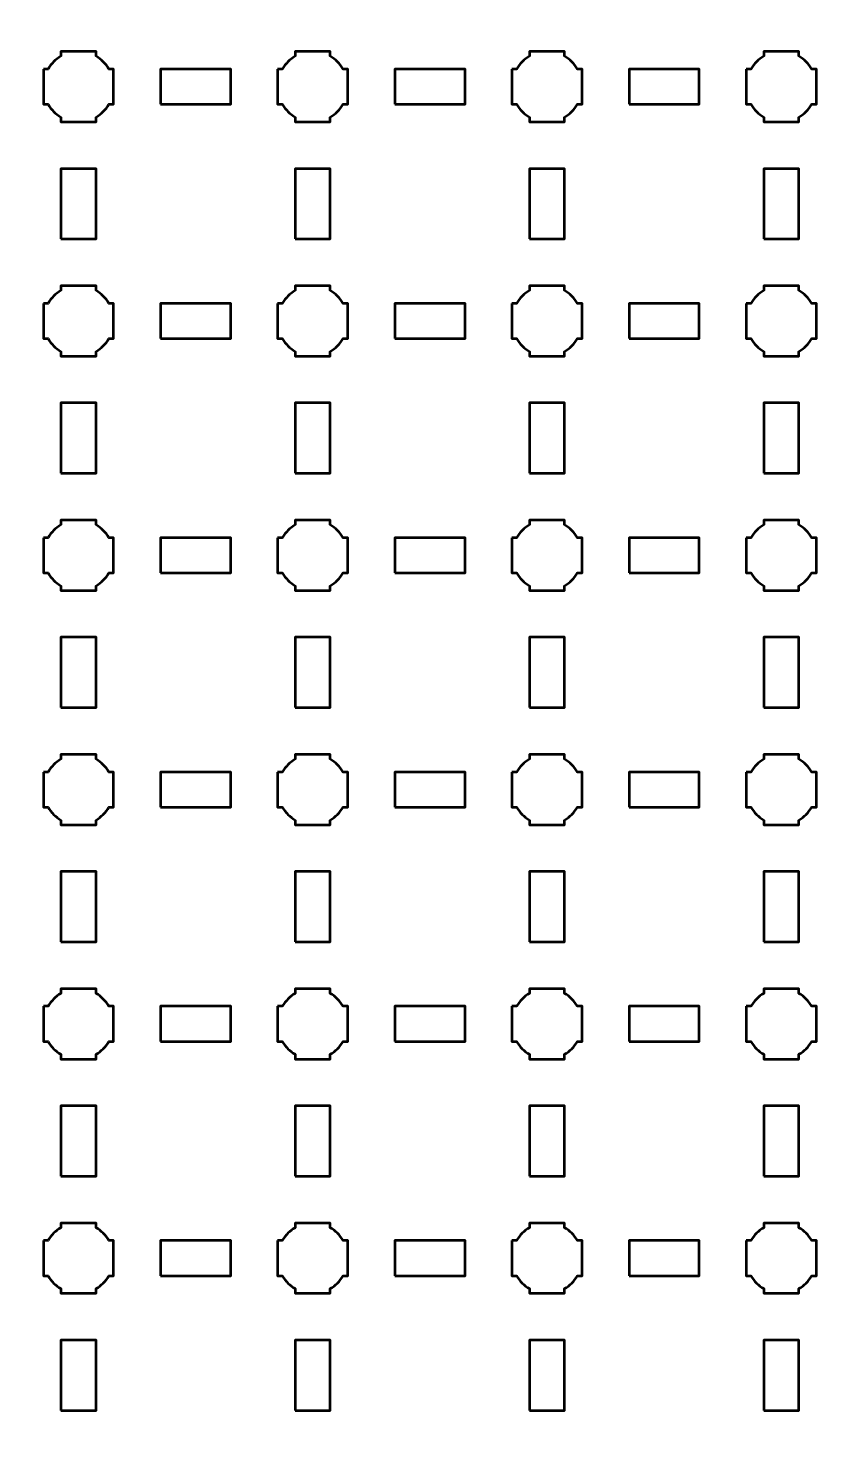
# Model space of a CAD drawing. Header units: centimetres. Extents: x -35.1 to 14.2, y -39.5 to 9.8.
# Drawn here: x -4.93 to 2, y -14.35 to -2.35 of the extents above; entities that cross this region are included whole.
import ezdxf

# ---------------------------------------------------------------- set-up
doc = ezdxf.new("R2010")
doc.units = ezdxf.units.CM
doc.header["$MEASUREMENT"] = 0
doc.layers.add('Layer 1', color=7, linetype='Continuous')

msp = doc.modelspace()

# ---------------------------------------------------------------- linework, layer by layer
at = {"layer": 'Layer 1', "color": 250, "lineweight": 53}
for points in [[(-3.8, -3), (-3.2, -3), (-3.2, -2.7), (-3.8, -2.7), (-3.8, -3)], [(-1.8, -3), (-1.2, -3), (-1.2, -2.7), (-1.8, -2.7), (-1.8, -3)], [(0.2, -3), (0.8, -3), (0.8, -2.7), (0.2, -2.7), (0.2, -3)], [(-4.65, -4.15), (-4.35, -4.15), (-4.35, -3.55), (-4.65, -3.55), (-4.65, -4.15)], [(-2.65, -4.15), (-2.35, -4.15), (-2.35, -3.55), (-2.65, -3.55), (-2.65, -4.15)], [(-0.65, -4.15), (-0.35, -4.15), (-0.35, -3.55), (-0.65, -3.55), (-0.65, -4.15)], [(1.35, -4.15), (1.65, -4.15), (1.65, -3.55), (1.35, -3.55), (1.35, -4.15)], [(-3.8, -5), (-3.2, -5), (-3.2, -4.7), (-3.8, -4.7), (-3.8, -5)], [(-1.8, -5), (-1.2, -5), (-1.2, -4.7), (-1.8, -4.7), (-1.8, -5)], [(0.2, -5), (0.8, -5), (0.8, -4.7), (0.2, -4.7), (0.2, -5)], [(-4.65, -6.15), (-4.35, -6.15), (-4.35, -5.55), (-4.65, -5.55), (-4.65, -6.15)], [(-2.65, -6.15), (-2.35, -6.15), (-2.35, -5.55), (-2.65, -5.55), (-2.65, -6.15)], [(-0.65, -6.15), (-0.35, -6.15), (-0.35, -5.55), (-0.65, -5.55), (-0.65, -6.15)], [(1.35, -6.15), (1.65, -6.15), (1.65, -5.55), (1.35, -5.55), (1.35, -6.15)], [(-3.8, -7), (-3.2, -7), (-3.2, -6.7), (-3.8, -6.7), (-3.8, -7)], [(-1.8, -7), (-1.2, -7), (-1.2, -6.7), (-1.8, -6.7), (-1.8, -7)], [(0.2, -7), (0.8, -7), (0.8, -6.7), (0.2, -6.7), (0.2, -7)], [(-4.65, -8.15), (-4.35, -8.15), (-4.35, -7.55), (-4.65, -7.55), (-4.65, -8.15)], [(-2.65, -8.15), (-2.35, -8.15), (-2.35, -7.55), (-2.65, -7.55), (-2.65, -8.15)], [(-0.65, -8.15), (-0.35, -8.15), (-0.35, -7.55), (-0.65, -7.55), (-0.65, -8.15)], [(1.35, -8.15), (1.65, -8.15), (1.65, -7.55), (1.35, -7.55), (1.35, -8.15)], [(-3.8, -9), (-3.2, -9), (-3.2, -8.7), (-3.8, -8.7), (-3.8, -9)], [(-1.8, -9), (-1.2, -9), (-1.2, -8.7), (-1.8, -8.7), (-1.8, -9)], [(0.2, -9), (0.8, -9), (0.8, -8.7), (0.2, -8.7), (0.2, -9)], [(-4.65, -10.15), (-4.35, -10.15), (-4.35, -9.55), (-4.65, -9.55), (-4.65, -10.15)], [(-2.65, -10.15), (-2.35, -10.15), (-2.35, -9.55), (-2.65, -9.55), (-2.65, -10.15)], [(-0.65, -10.15), (-0.35, -10.15), (-0.35, -9.55), (-0.65, -9.55), (-0.65, -10.15)], [(1.35, -10.15), (1.65, -10.15), (1.65, -9.55), (1.35, -9.55), (1.35, -10.15)], [(-3.8, -11), (-3.2, -11), (-3.2, -10.7), (-3.8, -10.7), (-3.8, -11)], [(-1.8, -11), (-1.2, -11), (-1.2, -10.7), (-1.8, -10.7), (-1.8, -11)], [(0.2, -11), (0.8, -11), (0.8, -10.7), (0.2, -10.7), (0.2, -11)], [(-4.65, -12.15), (-4.35, -12.15), (-4.35, -11.55), (-4.65, -11.55), (-4.65, -12.15)], [(-2.65, -12.15), (-2.35, -12.15), (-2.35, -11.55), (-2.65, -11.55), (-2.65, -12.15)], [(-0.65, -12.15), (-0.35, -12.15), (-0.35, -11.55), (-0.65, -11.55), (-0.65, -12.15)], [(1.35, -12.15), (1.65, -12.15), (1.65, -11.55), (1.35, -11.55), (1.35, -12.15)], [(-3.8, -13), (-3.2, -13), (-3.2, -12.7), (-3.8, -12.7), (-3.8, -13)], [(-1.8, -13), (-1.2, -13), (-1.2, -12.7), (-1.8, -12.7), (-1.8, -13)], [(0.2, -13), (0.8, -13), (0.8, -12.7), (0.2, -12.7), (0.2, -13)], [(-4.65, -14.15), (-4.35, -14.15), (-4.35, -13.55), (-4.65, -13.55), (-4.65, -14.15)], [(-2.65, -14.15), (-2.35, -14.15), (-2.35, -13.55), (-2.65, -13.55), (-2.65, -14.15)], [(-0.65, -14.15), (-0.35, -14.15), (-0.35, -13.55), (-0.65, -13.55), (-0.65, -14.15)], [(1.35, -14.15), (1.65, -14.15), (1.65, -13.55), (1.35, -13.55), (1.35, -14.15)]]:
    msp.add_lwpolyline(points, close=True, dxfattribs=at)
msp.add_open_spline([(-35.15, -39), (-35.15, -39), (-35.15, 9.3), (-35.15, 9.3), (-35.15, 9.3), (-35.15, 9.57609), (-34.92609, 9.8), (-34.65, 9.8), (-34.65, 9.8), (-34.65, 9.8), (13.65, 9.8), (13.65, 9.8), (13.65, 9.8), (13.92609, 9.8), (14.15, 9.57609), (14.15, 9.3), (14.15, 9.3), (14.15, 9.3), (14.15, -39), (14.15, -39), (14.15, -39), (14.15, -39.27609), (13.92609, -39.5), (13.65, -39.5), (13.65, -39.5), (13.65, -39.5), (-34.65, -39.5), (-34.65, -39.5), (-34.65, -39.5), (-34.92609, -39.5), (-35.15, -39.27609), (-35.15, -39)], degree=3, knots=[0, 0, 0, 0, 0.125, 0.125, 0.125, 0.125, 0.25, 0.25, 0.25, 0.25, 0.375, 0.375, 0.375, 0.375, 0.5, 0.5, 0.5, 0.5, 0.625, 0.625, 0.625, 0.625, 0.75, 0.75, 0.75, 0.75, 0.875, 0.875, 0.875, 0.875, 1, 1, 1, 1], dxfattribs=at)
at = {"layer": 'Layer 1', "lineweight": 53}
for points in [[(-4.8, -2.7), (-4.8, -2.7), (-4.75985, -2.7), (-4.75985, -2.7), (-4.75985, -2.7), (-4.7335, -2.65447), (-4.69553, -2.6165), (-4.65, -2.59015), (-4.65, -2.59015), (-4.65, -2.59015), (-4.65, -2.55), (-4.65, -2.55), (-4.65, -2.55), (-4.65, -2.55), (-4.5, -2.55), (-4.5, -2.55), (-4.5, -2.55), (-4.5, -2.55), (-4.35, -2.55), (-4.35, -2.55), (-4.35, -2.55), (-4.35, -2.55), (-4.35, -2.59015), (-4.35, -2.59015), (-4.35, -2.59015), (-4.30447, -2.6165), (-4.2665, -2.65447), (-4.24015, -2.7), (-4.24015, -2.7), (-4.24015, -2.7), (-4.2, -2.7), (-4.2, -2.7), (-4.2, -2.7), (-4.2, -2.7), (-4.2, -2.85), (-4.2, -2.85), (-4.2, -2.85), (-4.2, -2.85), (-4.2, -3), (-4.2, -3), (-4.2, -3), (-4.2, -3), (-4.24015, -3), (-4.24015, -3), (-4.24015, -3), (-4.2665, -3.04553), (-4.30447, -3.0835), (-4.35, -3.10985), (-4.35, -3.10985), (-4.35, -3.10985), (-4.35, -3.15), (-4.35, -3.15), (-4.35, -3.15), (-4.35, -3.15), (-4.5, -3.15), (-4.5, -3.15), (-4.5, -3.15), (-4.5, -3.15), (-4.65, -3.15), (-4.65, -3.15), (-4.65, -3.15), (-4.65, -3.15), (-4.65, -3.10985), (-4.65, -3.10985), (-4.65, -3.10985), (-4.69553, -3.0835), (-4.7335, -3.04553), (-4.75985, -3), (-4.75985, -3), (-4.75985, -3), (-4.8, -3), (-4.8, -3), (-4.8, -3), (-4.8, -3), (-4.8, -2.85), (-4.8, -2.85), (-4.8, -2.85), (-4.8, -2.85), (-4.8, -2.7), (-4.8, -2.7)], [(-2.8, -2.7), (-2.8, -2.7), (-2.75985, -2.7), (-2.75985, -2.7), (-2.75985, -2.7), (-2.7335, -2.65447), (-2.69553, -2.6165), (-2.65, -2.59015), (-2.65, -2.59015), (-2.65, -2.59015), (-2.65, -2.55), (-2.65, -2.55), (-2.65, -2.55), (-2.65, -2.55), (-2.5, -2.55), (-2.5, -2.55), (-2.5, -2.55), (-2.5, -2.55), (-2.35, -2.55), (-2.35, -2.55), (-2.35, -2.55), (-2.35, -2.55), (-2.35, -2.59015), (-2.35, -2.59015), (-2.35, -2.59015), (-2.30447, -2.6165), (-2.2665, -2.65447), (-2.24015, -2.7), (-2.24015, -2.7), (-2.24015, -2.7), (-2.2, -2.7), (-2.2, -2.7), (-2.2, -2.7), (-2.2, -2.7), (-2.2, -2.85), (-2.2, -2.85), (-2.2, -2.85), (-2.2, -2.85), (-2.2, -3), (-2.2, -3), (-2.2, -3), (-2.2, -3), (-2.24015, -3), (-2.24015, -3), (-2.24015, -3), (-2.2665, -3.04553), (-2.30447, -3.0835), (-2.35, -3.10985), (-2.35, -3.10985), (-2.35, -3.10985), (-2.35, -3.15), (-2.35, -3.15), (-2.35, -3.15), (-2.35, -3.15), (-2.5, -3.15), (-2.5, -3.15), (-2.5, -3.15), (-2.5, -3.15), (-2.65, -3.15), (-2.65, -3.15), (-2.65, -3.15), (-2.65, -3.15), (-2.65, -3.10985), (-2.65, -3.10985), (-2.65, -3.10985), (-2.69553, -3.0835), (-2.7335, -3.04553), (-2.75985, -3), (-2.75985, -3), (-2.75985, -3), (-2.8, -3), (-2.8, -3), (-2.8, -3), (-2.8, -3), (-2.8, -2.85), (-2.8, -2.85), (-2.8, -2.85), (-2.8, -2.85), (-2.8, -2.7), (-2.8, -2.7)], [(-0.8, -2.7), (-0.8, -2.7), (-0.75985, -2.7), (-0.75985, -2.7), (-0.75985, -2.7), (-0.7335, -2.65447), (-0.69553, -2.6165), (-0.65, -2.59015), (-0.65, -2.59015), (-0.65, -2.59015), (-0.65, -2.55), (-0.65, -2.55), (-0.65, -2.55), (-0.65, -2.55), (-0.5, -2.55), (-0.5, -2.55), (-0.5, -2.55), (-0.5, -2.55), (-0.35, -2.55), (-0.35, -2.55), (-0.35, -2.55), (-0.35, -2.55), (-0.35, -2.59015), (-0.35, -2.59015), (-0.35, -2.59015), (-0.30447, -2.6165), (-0.2665, -2.65447), (-0.24015, -2.7), (-0.24015, -2.7), (-0.24015, -2.7), (-0.2, -2.7), (-0.2, -2.7), (-0.2, -2.7), (-0.2, -2.7), (-0.2, -2.85), (-0.2, -2.85), (-0.2, -2.85), (-0.2, -2.85), (-0.2, -3), (-0.2, -3), (-0.2, -3), (-0.2, -3), (-0.24015, -3), (-0.24015, -3), (-0.24015, -3), (-0.2665, -3.04553), (-0.30447, -3.0835), (-0.35, -3.10985), (-0.35, -3.10985), (-0.35, -3.10985), (-0.35, -3.15), (-0.35, -3.15), (-0.35, -3.15), (-0.35, -3.15), (-0.5, -3.15), (-0.5, -3.15), (-0.5, -3.15), (-0.5, -3.15), (-0.65, -3.15), (-0.65, -3.15), (-0.65, -3.15), (-0.65, -3.15), (-0.65, -3.10985), (-0.65, -3.10985), (-0.65, -3.10985), (-0.69553, -3.0835), (-0.7335, -3.04553), (-0.75985, -3), (-0.75985, -3), (-0.75985, -3), (-0.8, -3), (-0.8, -3), (-0.8, -3), (-0.8, -3), (-0.8, -2.85), (-0.8, -2.85), (-0.8, -2.85), (-0.8, -2.85), (-0.8, -2.7), (-0.8, -2.7)], [(1.2, -2.7), (1.2, -2.7), (1.24015, -2.7), (1.24015, -2.7), (1.24015, -2.7), (1.2665, -2.65447), (1.30447, -2.6165), (1.35, -2.59015), (1.35, -2.59015), (1.35, -2.59015), (1.35, -2.55), (1.35, -2.55), (1.35, -2.55), (1.35, -2.55), (1.5, -2.55), (1.5, -2.55), (1.5, -2.55), (1.5, -2.55), (1.65, -2.55), (1.65, -2.55), (1.65, -2.55), (1.65, -2.55), (1.65, -2.59015), (1.65, -2.59015), (1.65, -2.59015), (1.69553, -2.6165), (1.7335, -2.65447), (1.75985, -2.7), (1.75985, -2.7), (1.75985, -2.7), (1.8, -2.7), (1.8, -2.7), (1.8, -2.7), (1.8, -2.7), (1.8, -2.85), (1.8, -2.85), (1.8, -2.85), (1.8, -2.85), (1.8, -3), (1.8, -3), (1.8, -3), (1.8, -3), (1.75985, -3), (1.75985, -3), (1.75985, -3), (1.7335, -3.04553), (1.69553, -3.0835), (1.65, -3.10985), (1.65, -3.10985), (1.65, -3.10985), (1.65, -3.15), (1.65, -3.15), (1.65, -3.15), (1.65, -3.15), (1.5, -3.15), (1.5, -3.15), (1.5, -3.15), (1.5, -3.15), (1.35, -3.15), (1.35, -3.15), (1.35, -3.15), (1.35, -3.15), (1.35, -3.10985), (1.35, -3.10985), (1.35, -3.10985), (1.30447, -3.0835), (1.2665, -3.04553), (1.24015, -3), (1.24015, -3), (1.24015, -3), (1.2, -3), (1.2, -3), (1.2, -3), (1.2, -3), (1.2, -2.85), (1.2, -2.85), (1.2, -2.85), (1.2, -2.85), (1.2, -2.7), (1.2, -2.7)], [(-4.8, -4.7), (-4.8, -4.7), (-4.75985, -4.7), (-4.75985, -4.7), (-4.75985, -4.7), (-4.7335, -4.65447), (-4.69553, -4.6165), (-4.65, -4.59015), (-4.65, -4.59015), (-4.65, -4.59015), (-4.65, -4.55), (-4.65, -4.55), (-4.65, -4.55), (-4.65, -4.55), (-4.5, -4.55), (-4.5, -4.55), (-4.5, -4.55), (-4.5, -4.55), (-4.35, -4.55), (-4.35, -4.55), (-4.35, -4.55), (-4.35, -4.55), (-4.35, -4.59015), (-4.35, -4.59015), (-4.35, -4.59015), (-4.30447, -4.6165), (-4.2665, -4.65447), (-4.24015, -4.7), (-4.24015, -4.7), (-4.24015, -4.7), (-4.2, -4.7), (-4.2, -4.7), (-4.2, -4.7), (-4.2, -4.7), (-4.2, -4.85), (-4.2, -4.85), (-4.2, -4.85), (-4.2, -4.85), (-4.2, -5), (-4.2, -5), (-4.2, -5), (-4.2, -5), (-4.24015, -5), (-4.24015, -5), (-4.24015, -5), (-4.2665, -5.04553), (-4.30447, -5.0835), (-4.35, -5.10985), (-4.35, -5.10985), (-4.35, -5.10985), (-4.35, -5.15), (-4.35, -5.15), (-4.35, -5.15), (-4.35, -5.15), (-4.5, -5.15), (-4.5, -5.15), (-4.5, -5.15), (-4.5, -5.15), (-4.65, -5.15), (-4.65, -5.15), (-4.65, -5.15), (-4.65, -5.15), (-4.65, -5.10985), (-4.65, -5.10985), (-4.65, -5.10985), (-4.69553, -5.0835), (-4.7335, -5.04553), (-4.75985, -5), (-4.75985, -5), (-4.75985, -5), (-4.8, -5), (-4.8, -5), (-4.8, -5), (-4.8, -5), (-4.8, -4.85), (-4.8, -4.85), (-4.8, -4.85), (-4.8, -4.85), (-4.8, -4.7), (-4.8, -4.7)], [(-2.8, -4.7), (-2.8, -4.7), (-2.75985, -4.7), (-2.75985, -4.7), (-2.75985, -4.7), (-2.7335, -4.65447), (-2.69553, -4.6165), (-2.65, -4.59015), (-2.65, -4.59015), (-2.65, -4.59015), (-2.65, -4.55), (-2.65, -4.55), (-2.65, -4.55), (-2.65, -4.55), (-2.5, -4.55), (-2.5, -4.55), (-2.5, -4.55), (-2.5, -4.55), (-2.35, -4.55), (-2.35, -4.55), (-2.35, -4.55), (-2.35, -4.55), (-2.35, -4.59015), (-2.35, -4.59015), (-2.35, -4.59015), (-2.30447, -4.6165), (-2.2665, -4.65447), (-2.24015, -4.7), (-2.24015, -4.7), (-2.24015, -4.7), (-2.2, -4.7), (-2.2, -4.7), (-2.2, -4.7), (-2.2, -4.7), (-2.2, -4.85), (-2.2, -4.85), (-2.2, -4.85), (-2.2, -4.85), (-2.2, -5), (-2.2, -5), (-2.2, -5), (-2.2, -5), (-2.24015, -5), (-2.24015, -5), (-2.24015, -5), (-2.2665, -5.04553), (-2.30447, -5.0835), (-2.35, -5.10985), (-2.35, -5.10985), (-2.35, -5.10985), (-2.35, -5.15), (-2.35, -5.15), (-2.35, -5.15), (-2.35, -5.15), (-2.5, -5.15), (-2.5, -5.15), (-2.5, -5.15), (-2.5, -5.15), (-2.65, -5.15), (-2.65, -5.15), (-2.65, -5.15), (-2.65, -5.15), (-2.65, -5.10985), (-2.65, -5.10985), (-2.65, -5.10985), (-2.69553, -5.0835), (-2.7335, -5.04553), (-2.75985, -5), (-2.75985, -5), (-2.75985, -5), (-2.8, -5), (-2.8, -5), (-2.8, -5), (-2.8, -5), (-2.8, -4.85), (-2.8, -4.85), (-2.8, -4.85), (-2.8, -4.85), (-2.8, -4.7), (-2.8, -4.7)], [(-0.8, -4.7), (-0.8, -4.7), (-0.75985, -4.7), (-0.75985, -4.7), (-0.75985, -4.7), (-0.7335, -4.65447), (-0.69553, -4.6165), (-0.65, -4.59015), (-0.65, -4.59015), (-0.65, -4.59015), (-0.65, -4.55), (-0.65, -4.55), (-0.65, -4.55), (-0.65, -4.55), (-0.5, -4.55), (-0.5, -4.55), (-0.5, -4.55), (-0.5, -4.55), (-0.35, -4.55), (-0.35, -4.55), (-0.35, -4.55), (-0.35, -4.55), (-0.35, -4.59015), (-0.35, -4.59015), (-0.35, -4.59015), (-0.30447, -4.6165), (-0.2665, -4.65447), (-0.24015, -4.7), (-0.24015, -4.7), (-0.24015, -4.7), (-0.2, -4.7), (-0.2, -4.7), (-0.2, -4.7), (-0.2, -4.7), (-0.2, -4.85), (-0.2, -4.85), (-0.2, -4.85), (-0.2, -4.85), (-0.2, -5), (-0.2, -5), (-0.2, -5), (-0.2, -5), (-0.24015, -5), (-0.24015, -5), (-0.24015, -5), (-0.2665, -5.04553), (-0.30447, -5.0835), (-0.35, -5.10985), (-0.35, -5.10985), (-0.35, -5.10985), (-0.35, -5.15), (-0.35, -5.15), (-0.35, -5.15), (-0.35, -5.15), (-0.5, -5.15), (-0.5, -5.15), (-0.5, -5.15), (-0.5, -5.15), (-0.65, -5.15), (-0.65, -5.15), (-0.65, -5.15), (-0.65, -5.15), (-0.65, -5.10985), (-0.65, -5.10985), (-0.65, -5.10985), (-0.69553, -5.0835), (-0.7335, -5.04553), (-0.75985, -5), (-0.75985, -5), (-0.75985, -5), (-0.8, -5), (-0.8, -5), (-0.8, -5), (-0.8, -5), (-0.8, -4.85), (-0.8, -4.85), (-0.8, -4.85), (-0.8, -4.85), (-0.8, -4.7), (-0.8, -4.7)], [(1.2, -4.7), (1.2, -4.7), (1.24015, -4.7), (1.24015, -4.7), (1.24015, -4.7), (1.2665, -4.65447), (1.30447, -4.6165), (1.35, -4.59015), (1.35, -4.59015), (1.35, -4.59015), (1.35, -4.55), (1.35, -4.55), (1.35, -4.55), (1.35, -4.55), (1.5, -4.55), (1.5, -4.55), (1.5, -4.55), (1.5, -4.55), (1.65, -4.55), (1.65, -4.55), (1.65, -4.55), (1.65, -4.55), (1.65, -4.59015), (1.65, -4.59015), (1.65, -4.59015), (1.69553, -4.6165), (1.7335, -4.65447), (1.75985, -4.7), (1.75985, -4.7), (1.75985, -4.7), (1.8, -4.7), (1.8, -4.7), (1.8, -4.7), (1.8, -4.7), (1.8, -4.85), (1.8, -4.85), (1.8, -4.85), (1.8, -4.85), (1.8, -5), (1.8, -5), (1.8, -5), (1.8, -5), (1.75985, -5), (1.75985, -5), (1.75985, -5), (1.7335, -5.04553), (1.69553, -5.0835), (1.65, -5.10985), (1.65, -5.10985), (1.65, -5.10985), (1.65, -5.15), (1.65, -5.15), (1.65, -5.15), (1.65, -5.15), (1.5, -5.15), (1.5, -5.15), (1.5, -5.15), (1.5, -5.15), (1.35, -5.15), (1.35, -5.15), (1.35, -5.15), (1.35, -5.15), (1.35, -5.10985), (1.35, -5.10985), (1.35, -5.10985), (1.30447, -5.0835), (1.2665, -5.04553), (1.24015, -5), (1.24015, -5), (1.24015, -5), (1.2, -5), (1.2, -5), (1.2, -5), (1.2, -5), (1.2, -4.85), (1.2, -4.85), (1.2, -4.85), (1.2, -4.85), (1.2, -4.7), (1.2, -4.7)], [(-4.8, -6.7), (-4.8, -6.7), (-4.75985, -6.7), (-4.75985, -6.7), (-4.75985, -6.7), (-4.7335, -6.65447), (-4.69553, -6.6165), (-4.65, -6.59015), (-4.65, -6.59015), (-4.65, -6.59015), (-4.65, -6.55), (-4.65, -6.55), (-4.65, -6.55), (-4.65, -6.55), (-4.5, -6.55), (-4.5, -6.55), (-4.5, -6.55), (-4.5, -6.55), (-4.35, -6.55), (-4.35, -6.55), (-4.35, -6.55), (-4.35, -6.55), (-4.35, -6.59015), (-4.35, -6.59015), (-4.35, -6.59015), (-4.30447, -6.6165), (-4.2665, -6.65447), (-4.24015, -6.7), (-4.24015, -6.7), (-4.24015, -6.7), (-4.2, -6.7), (-4.2, -6.7), (-4.2, -6.7), (-4.2, -6.7), (-4.2, -6.85), (-4.2, -6.85), (-4.2, -6.85), (-4.2, -6.85), (-4.2, -7), (-4.2, -7), (-4.2, -7), (-4.2, -7), (-4.24015, -7), (-4.24015, -7), (-4.24015, -7), (-4.2665, -7.04553), (-4.30447, -7.0835), (-4.35, -7.10985), (-4.35, -7.10985), (-4.35, -7.10985), (-4.35, -7.15), (-4.35, -7.15), (-4.35, -7.15), (-4.35, -7.15), (-4.5, -7.15), (-4.5, -7.15), (-4.5, -7.15), (-4.5, -7.15), (-4.65, -7.15), (-4.65, -7.15), (-4.65, -7.15), (-4.65, -7.15), (-4.65, -7.10985), (-4.65, -7.10985), (-4.65, -7.10985), (-4.69553, -7.0835), (-4.7335, -7.04553), (-4.75985, -7), (-4.75985, -7), (-4.75985, -7), (-4.8, -7), (-4.8, -7), (-4.8, -7), (-4.8, -7), (-4.8, -6.85), (-4.8, -6.85), (-4.8, -6.85), (-4.8, -6.85), (-4.8, -6.7), (-4.8, -6.7)], [(-2.8, -6.7), (-2.8, -6.7), (-2.75985, -6.7), (-2.75985, -6.7), (-2.75985, -6.7), (-2.7335, -6.65447), (-2.69553, -6.6165), (-2.65, -6.59015), (-2.65, -6.59015), (-2.65, -6.59015), (-2.65, -6.55), (-2.65, -6.55), (-2.65, -6.55), (-2.65, -6.55), (-2.5, -6.55), (-2.5, -6.55), (-2.5, -6.55), (-2.5, -6.55), (-2.35, -6.55), (-2.35, -6.55), (-2.35, -6.55), (-2.35, -6.55), (-2.35, -6.59015), (-2.35, -6.59015), (-2.35, -6.59015), (-2.30447, -6.6165), (-2.2665, -6.65447), (-2.24015, -6.7), (-2.24015, -6.7), (-2.24015, -6.7), (-2.2, -6.7), (-2.2, -6.7), (-2.2, -6.7), (-2.2, -6.7), (-2.2, -6.85), (-2.2, -6.85), (-2.2, -6.85), (-2.2, -6.85), (-2.2, -7), (-2.2, -7), (-2.2, -7), (-2.2, -7), (-2.24015, -7), (-2.24015, -7), (-2.24015, -7), (-2.2665, -7.04553), (-2.30447, -7.0835), (-2.35, -7.10985), (-2.35, -7.10985), (-2.35, -7.10985), (-2.35, -7.15), (-2.35, -7.15), (-2.35, -7.15), (-2.35, -7.15), (-2.5, -7.15), (-2.5, -7.15), (-2.5, -7.15), (-2.5, -7.15), (-2.65, -7.15), (-2.65, -7.15), (-2.65, -7.15), (-2.65, -7.15), (-2.65, -7.10985), (-2.65, -7.10985), (-2.65, -7.10985), (-2.69553, -7.0835), (-2.7335, -7.04553), (-2.75985, -7), (-2.75985, -7), (-2.75985, -7), (-2.8, -7), (-2.8, -7), (-2.8, -7), (-2.8, -7), (-2.8, -6.85), (-2.8, -6.85), (-2.8, -6.85), (-2.8, -6.85), (-2.8, -6.7), (-2.8, -6.7)], [(-0.8, -6.7), (-0.8, -6.7), (-0.75985, -6.7), (-0.75985, -6.7), (-0.75985, -6.7), (-0.7335, -6.65447), (-0.69553, -6.6165), (-0.65, -6.59015), (-0.65, -6.59015), (-0.65, -6.59015), (-0.65, -6.55), (-0.65, -6.55), (-0.65, -6.55), (-0.65, -6.55), (-0.5, -6.55), (-0.5, -6.55), (-0.5, -6.55), (-0.5, -6.55), (-0.35, -6.55), (-0.35, -6.55), (-0.35, -6.55), (-0.35, -6.55), (-0.35, -6.59015), (-0.35, -6.59015), (-0.35, -6.59015), (-0.30447, -6.6165), (-0.2665, -6.65447), (-0.24015, -6.7), (-0.24015, -6.7), (-0.24015, -6.7), (-0.2, -6.7), (-0.2, -6.7), (-0.2, -6.7), (-0.2, -6.7), (-0.2, -6.85), (-0.2, -6.85), (-0.2, -6.85), (-0.2, -6.85), (-0.2, -7), (-0.2, -7), (-0.2, -7), (-0.2, -7), (-0.24015, -7), (-0.24015, -7), (-0.24015, -7), (-0.2665, -7.04553), (-0.30447, -7.0835), (-0.35, -7.10985), (-0.35, -7.10985), (-0.35, -7.10985), (-0.35, -7.15), (-0.35, -7.15), (-0.35, -7.15), (-0.35, -7.15), (-0.5, -7.15), (-0.5, -7.15), (-0.5, -7.15), (-0.5, -7.15), (-0.65, -7.15), (-0.65, -7.15), (-0.65, -7.15), (-0.65, -7.15), (-0.65, -7.10985), (-0.65, -7.10985), (-0.65, -7.10985), (-0.69553, -7.0835), (-0.7335, -7.04553), (-0.75985, -7), (-0.75985, -7), (-0.75985, -7), (-0.8, -7), (-0.8, -7), (-0.8, -7), (-0.8, -7), (-0.8, -6.85), (-0.8, -6.85), (-0.8, -6.85), (-0.8, -6.85), (-0.8, -6.7), (-0.8, -6.7)], [(1.2, -6.7), (1.2, -6.7), (1.24015, -6.7), (1.24015, -6.7), (1.24015, -6.7), (1.2665, -6.65447), (1.30447, -6.6165), (1.35, -6.59015), (1.35, -6.59015), (1.35, -6.59015), (1.35, -6.55), (1.35, -6.55), (1.35, -6.55), (1.35, -6.55), (1.5, -6.55), (1.5, -6.55), (1.5, -6.55), (1.5, -6.55), (1.65, -6.55), (1.65, -6.55), (1.65, -6.55), (1.65, -6.55), (1.65, -6.59015), (1.65, -6.59015), (1.65, -6.59015), (1.69553, -6.6165), (1.7335, -6.65447), (1.75985, -6.7), (1.75985, -6.7), (1.75985, -6.7), (1.8, -6.7), (1.8, -6.7), (1.8, -6.7), (1.8, -6.7), (1.8, -6.85), (1.8, -6.85), (1.8, -6.85), (1.8, -6.85), (1.8, -7), (1.8, -7), (1.8, -7), (1.8, -7), (1.75985, -7), (1.75985, -7), (1.75985, -7), (1.7335, -7.04553), (1.69553, -7.0835), (1.65, -7.10985), (1.65, -7.10985), (1.65, -7.10985), (1.65, -7.15), (1.65, -7.15), (1.65, -7.15), (1.65, -7.15), (1.5, -7.15), (1.5, -7.15), (1.5, -7.15), (1.5, -7.15), (1.35, -7.15), (1.35, -7.15), (1.35, -7.15), (1.35, -7.15), (1.35, -7.10985), (1.35, -7.10985), (1.35, -7.10985), (1.30447, -7.0835), (1.2665, -7.04553), (1.24015, -7), (1.24015, -7), (1.24015, -7), (1.2, -7), (1.2, -7), (1.2, -7), (1.2, -7), (1.2, -6.85), (1.2, -6.85), (1.2, -6.85), (1.2, -6.85), (1.2, -6.7), (1.2, -6.7)], [(-4.8, -8.7), (-4.8, -8.7), (-4.75985, -8.7), (-4.75985, -8.7), (-4.75985, -8.7), (-4.7335, -8.65447), (-4.69553, -8.6165), (-4.65, -8.59015), (-4.65, -8.59015), (-4.65, -8.59015), (-4.65, -8.55), (-4.65, -8.55), (-4.65, -8.55), (-4.65, -8.55), (-4.5, -8.55), (-4.5, -8.55), (-4.5, -8.55), (-4.5, -8.55), (-4.35, -8.55), (-4.35, -8.55), (-4.35, -8.55), (-4.35, -8.55), (-4.35, -8.59015), (-4.35, -8.59015), (-4.35, -8.59015), (-4.30447, -8.6165), (-4.2665, -8.65447), (-4.24015, -8.7), (-4.24015, -8.7), (-4.24015, -8.7), (-4.2, -8.7), (-4.2, -8.7), (-4.2, -8.7), (-4.2, -8.7), (-4.2, -8.85), (-4.2, -8.85), (-4.2, -8.85), (-4.2, -8.85), (-4.2, -9), (-4.2, -9), (-4.2, -9), (-4.2, -9), (-4.24015, -9), (-4.24015, -9), (-4.24015, -9), (-4.2665, -9.04553), (-4.30447, -9.0835), (-4.35, -9.10985), (-4.35, -9.10985), (-4.35, -9.10985), (-4.35, -9.15), (-4.35, -9.15), (-4.35, -9.15), (-4.35, -9.15), (-4.5, -9.15), (-4.5, -9.15), (-4.5, -9.15), (-4.5, -9.15), (-4.65, -9.15), (-4.65, -9.15), (-4.65, -9.15), (-4.65, -9.15), (-4.65, -9.10985), (-4.65, -9.10985), (-4.65, -9.10985), (-4.69553, -9.0835), (-4.7335, -9.04553), (-4.75985, -9), (-4.75985, -9), (-4.75985, -9), (-4.8, -9), (-4.8, -9), (-4.8, -9), (-4.8, -9), (-4.8, -8.85), (-4.8, -8.85), (-4.8, -8.85), (-4.8, -8.85), (-4.8, -8.7), (-4.8, -8.7)], [(-2.8, -8.7), (-2.8, -8.7), (-2.75985, -8.7), (-2.75985, -8.7), (-2.75985, -8.7), (-2.7335, -8.65447), (-2.69553, -8.6165), (-2.65, -8.59015), (-2.65, -8.59015), (-2.65, -8.59015), (-2.65, -8.55), (-2.65, -8.55), (-2.65, -8.55), (-2.65, -8.55), (-2.5, -8.55), (-2.5, -8.55), (-2.5, -8.55), (-2.5, -8.55), (-2.35, -8.55), (-2.35, -8.55), (-2.35, -8.55), (-2.35, -8.55), (-2.35, -8.59015), (-2.35, -8.59015), (-2.35, -8.59015), (-2.30447, -8.6165), (-2.2665, -8.65447), (-2.24015, -8.7), (-2.24015, -8.7), (-2.24015, -8.7), (-2.2, -8.7), (-2.2, -8.7), (-2.2, -8.7), (-2.2, -8.7), (-2.2, -8.85), (-2.2, -8.85), (-2.2, -8.85), (-2.2, -8.85), (-2.2, -9), (-2.2, -9), (-2.2, -9), (-2.2, -9), (-2.24015, -9), (-2.24015, -9), (-2.24015, -9), (-2.2665, -9.04553), (-2.30447, -9.0835), (-2.35, -9.10985), (-2.35, -9.10985), (-2.35, -9.10985), (-2.35, -9.15), (-2.35, -9.15), (-2.35, -9.15), (-2.35, -9.15), (-2.5, -9.15), (-2.5, -9.15), (-2.5, -9.15), (-2.5, -9.15), (-2.65, -9.15), (-2.65, -9.15), (-2.65, -9.15), (-2.65, -9.15), (-2.65, -9.10985), (-2.65, -9.10985), (-2.65, -9.10985), (-2.69553, -9.0835), (-2.7335, -9.04553), (-2.75985, -9), (-2.75985, -9), (-2.75985, -9), (-2.8, -9), (-2.8, -9), (-2.8, -9), (-2.8, -9), (-2.8, -8.85), (-2.8, -8.85), (-2.8, -8.85), (-2.8, -8.85), (-2.8, -8.7), (-2.8, -8.7)], [(-0.8, -8.7), (-0.8, -8.7), (-0.75985, -8.7), (-0.75985, -8.7), (-0.75985, -8.7), (-0.7335, -8.65447), (-0.69553, -8.6165), (-0.65, -8.59015), (-0.65, -8.59015), (-0.65, -8.59015), (-0.65, -8.55), (-0.65, -8.55), (-0.65, -8.55), (-0.65, -8.55), (-0.5, -8.55), (-0.5, -8.55), (-0.5, -8.55), (-0.5, -8.55), (-0.35, -8.55), (-0.35, -8.55), (-0.35, -8.55), (-0.35, -8.55), (-0.35, -8.59015), (-0.35, -8.59015), (-0.35, -8.59015), (-0.30447, -8.6165), (-0.2665, -8.65447), (-0.24015, -8.7), (-0.24015, -8.7), (-0.24015, -8.7), (-0.2, -8.7), (-0.2, -8.7), (-0.2, -8.7), (-0.2, -8.7), (-0.2, -8.85), (-0.2, -8.85), (-0.2, -8.85), (-0.2, -8.85), (-0.2, -9), (-0.2, -9), (-0.2, -9), (-0.2, -9), (-0.24015, -9), (-0.24015, -9), (-0.24015, -9), (-0.2665, -9.04553), (-0.30447, -9.0835), (-0.35, -9.10985), (-0.35, -9.10985), (-0.35, -9.10985), (-0.35, -9.15), (-0.35, -9.15), (-0.35, -9.15), (-0.35, -9.15), (-0.5, -9.15), (-0.5, -9.15), (-0.5, -9.15), (-0.5, -9.15), (-0.65, -9.15), (-0.65, -9.15), (-0.65, -9.15), (-0.65, -9.15), (-0.65, -9.10985), (-0.65, -9.10985), (-0.65, -9.10985), (-0.69553, -9.0835), (-0.7335, -9.04553), (-0.75985, -9), (-0.75985, -9), (-0.75985, -9), (-0.8, -9), (-0.8, -9), (-0.8, -9), (-0.8, -9), (-0.8, -8.85), (-0.8, -8.85), (-0.8, -8.85), (-0.8, -8.85), (-0.8, -8.7), (-0.8, -8.7)], [(1.2, -8.7), (1.2, -8.7), (1.24015, -8.7), (1.24015, -8.7), (1.24015, -8.7), (1.2665, -8.65447), (1.30447, -8.6165), (1.35, -8.59015), (1.35, -8.59015), (1.35, -8.59015), (1.35, -8.55), (1.35, -8.55), (1.35, -8.55), (1.35, -8.55), (1.5, -8.55), (1.5, -8.55), (1.5, -8.55), (1.5, -8.55), (1.65, -8.55), (1.65, -8.55), (1.65, -8.55), (1.65, -8.55), (1.65, -8.59015), (1.65, -8.59015), (1.65, -8.59015), (1.69553, -8.6165), (1.7335, -8.65447), (1.75985, -8.7), (1.75985, -8.7), (1.75985, -8.7), (1.8, -8.7), (1.8, -8.7), (1.8, -8.7), (1.8, -8.7), (1.8, -8.85), (1.8, -8.85), (1.8, -8.85), (1.8, -8.85), (1.8, -9), (1.8, -9), (1.8, -9), (1.8, -9), (1.75985, -9), (1.75985, -9), (1.75985, -9), (1.7335, -9.04553), (1.69553, -9.0835), (1.65, -9.10985), (1.65, -9.10985), (1.65, -9.10985), (1.65, -9.15), (1.65, -9.15), (1.65, -9.15), (1.65, -9.15), (1.5, -9.15), (1.5, -9.15), (1.5, -9.15), (1.5, -9.15), (1.35, -9.15), (1.35, -9.15), (1.35, -9.15), (1.35, -9.15), (1.35, -9.10985), (1.35, -9.10985), (1.35, -9.10985), (1.30447, -9.0835), (1.2665, -9.04553), (1.24015, -9), (1.24015, -9), (1.24015, -9), (1.2, -9), (1.2, -9), (1.2, -9), (1.2, -9), (1.2, -8.85), (1.2, -8.85), (1.2, -8.85), (1.2, -8.85), (1.2, -8.7), (1.2, -8.7)], [(-4.8, -10.7), (-4.8, -10.7), (-4.75985, -10.7), (-4.75985, -10.7), (-4.75985, -10.7), (-4.7335, -10.65447), (-4.69553, -10.6165), (-4.65, -10.59015), (-4.65, -10.59015), (-4.65, -10.59015), (-4.65, -10.55), (-4.65, -10.55), (-4.65, -10.55), (-4.65, -10.55), (-4.5, -10.55), (-4.5, -10.55), (-4.5, -10.55), (-4.5, -10.55), (-4.35, -10.55), (-4.35, -10.55), (-4.35, -10.55), (-4.35, -10.55), (-4.35, -10.59015), (-4.35, -10.59015), (-4.35, -10.59015), (-4.30447, -10.6165), (-4.2665, -10.65447), (-4.24015, -10.7), (-4.24015, -10.7), (-4.24015, -10.7), (-4.2, -10.7), (-4.2, -10.7), (-4.2, -10.7), (-4.2, -10.7), (-4.2, -10.85), (-4.2, -10.85), (-4.2, -10.85), (-4.2, -10.85), (-4.2, -11), (-4.2, -11), (-4.2, -11), (-4.2, -11), (-4.24015, -11), (-4.24015, -11), (-4.24015, -11), (-4.2665, -11.04553), (-4.30447, -11.0835), (-4.35, -11.10985), (-4.35, -11.10985), (-4.35, -11.10985), (-4.35, -11.15), (-4.35, -11.15), (-4.35, -11.15), (-4.35, -11.15), (-4.5, -11.15), (-4.5, -11.15), (-4.5, -11.15), (-4.5, -11.15), (-4.65, -11.15), (-4.65, -11.15), (-4.65, -11.15), (-4.65, -11.15), (-4.65, -11.10985), (-4.65, -11.10985), (-4.65, -11.10985), (-4.69553, -11.0835), (-4.7335, -11.04553), (-4.75985, -11), (-4.75985, -11), (-4.75985, -11), (-4.8, -11), (-4.8, -11), (-4.8, -11), (-4.8, -11), (-4.8, -10.85), (-4.8, -10.85), (-4.8, -10.85), (-4.8, -10.85), (-4.8, -10.7), (-4.8, -10.7)], [(-2.8, -10.7), (-2.8, -10.7), (-2.75985, -10.7), (-2.75985, -10.7), (-2.75985, -10.7), (-2.7335, -10.65447), (-2.69553, -10.6165), (-2.65, -10.59015), (-2.65, -10.59015), (-2.65, -10.59015), (-2.65, -10.55), (-2.65, -10.55), (-2.65, -10.55), (-2.65, -10.55), (-2.5, -10.55), (-2.5, -10.55), (-2.5, -10.55), (-2.5, -10.55), (-2.35, -10.55), (-2.35, -10.55), (-2.35, -10.55), (-2.35, -10.55), (-2.35, -10.59015), (-2.35, -10.59015), (-2.35, -10.59015), (-2.30447, -10.6165), (-2.2665, -10.65447), (-2.24015, -10.7), (-2.24015, -10.7), (-2.24015, -10.7), (-2.2, -10.7), (-2.2, -10.7), (-2.2, -10.7), (-2.2, -10.7), (-2.2, -10.85), (-2.2, -10.85), (-2.2, -10.85), (-2.2, -10.85), (-2.2, -11), (-2.2, -11), (-2.2, -11), (-2.2, -11), (-2.24015, -11), (-2.24015, -11), (-2.24015, -11), (-2.2665, -11.04553), (-2.30447, -11.0835), (-2.35, -11.10985), (-2.35, -11.10985), (-2.35, -11.10985), (-2.35, -11.15), (-2.35, -11.15), (-2.35, -11.15), (-2.35, -11.15), (-2.5, -11.15), (-2.5, -11.15), (-2.5, -11.15), (-2.5, -11.15), (-2.65, -11.15), (-2.65, -11.15), (-2.65, -11.15), (-2.65, -11.15), (-2.65, -11.10985), (-2.65, -11.10985), (-2.65, -11.10985), (-2.69553, -11.0835), (-2.7335, -11.04553), (-2.75985, -11), (-2.75985, -11), (-2.75985, -11), (-2.8, -11), (-2.8, -11), (-2.8, -11), (-2.8, -11), (-2.8, -10.85), (-2.8, -10.85), (-2.8, -10.85), (-2.8, -10.85), (-2.8, -10.7), (-2.8, -10.7)], [(-0.8, -10.7), (-0.8, -10.7), (-0.75985, -10.7), (-0.75985, -10.7), (-0.75985, -10.7), (-0.7335, -10.65447), (-0.69553, -10.6165), (-0.65, -10.59015), (-0.65, -10.59015), (-0.65, -10.59015), (-0.65, -10.55), (-0.65, -10.55), (-0.65, -10.55), (-0.65, -10.55), (-0.5, -10.55), (-0.5, -10.55), (-0.5, -10.55), (-0.5, -10.55), (-0.35, -10.55), (-0.35, -10.55), (-0.35, -10.55), (-0.35, -10.55), (-0.35, -10.59015), (-0.35, -10.59015), (-0.35, -10.59015), (-0.30447, -10.6165), (-0.2665, -10.65447), (-0.24015, -10.7), (-0.24015, -10.7), (-0.24015, -10.7), (-0.2, -10.7), (-0.2, -10.7), (-0.2, -10.7), (-0.2, -10.7), (-0.2, -10.85), (-0.2, -10.85), (-0.2, -10.85), (-0.2, -10.85), (-0.2, -11), (-0.2, -11), (-0.2, -11), (-0.2, -11), (-0.24015, -11), (-0.24015, -11), (-0.24015, -11), (-0.2665, -11.04553), (-0.30447, -11.0835), (-0.35, -11.10985), (-0.35, -11.10985), (-0.35, -11.10985), (-0.35, -11.15), (-0.35, -11.15), (-0.35, -11.15), (-0.35, -11.15), (-0.5, -11.15), (-0.5, -11.15), (-0.5, -11.15), (-0.5, -11.15), (-0.65, -11.15), (-0.65, -11.15), (-0.65, -11.15), (-0.65, -11.15), (-0.65, -11.10985), (-0.65, -11.10985), (-0.65, -11.10985), (-0.69553, -11.0835), (-0.7335, -11.04553), (-0.75985, -11), (-0.75985, -11), (-0.75985, -11), (-0.8, -11), (-0.8, -11), (-0.8, -11), (-0.8, -11), (-0.8, -10.85), (-0.8, -10.85), (-0.8, -10.85), (-0.8, -10.85), (-0.8, -10.7), (-0.8, -10.7)], [(1.2, -10.7), (1.2, -10.7), (1.24015, -10.7), (1.24015, -10.7), (1.24015, -10.7), (1.2665, -10.65447), (1.30447, -10.6165), (1.35, -10.59015), (1.35, -10.59015), (1.35, -10.59015), (1.35, -10.55), (1.35, -10.55), (1.35, -10.55), (1.35, -10.55), (1.5, -10.55), (1.5, -10.55), (1.5, -10.55), (1.5, -10.55), (1.65, -10.55), (1.65, -10.55), (1.65, -10.55), (1.65, -10.55), (1.65, -10.59015), (1.65, -10.59015), (1.65, -10.59015), (1.69553, -10.6165), (1.7335, -10.65447), (1.75985, -10.7), (1.75985, -10.7), (1.75985, -10.7), (1.8, -10.7), (1.8, -10.7), (1.8, -10.7), (1.8, -10.7), (1.8, -10.85), (1.8, -10.85), (1.8, -10.85), (1.8, -10.85), (1.8, -11), (1.8, -11), (1.8, -11), (1.8, -11), (1.75985, -11), (1.75985, -11), (1.75985, -11), (1.7335, -11.04553), (1.69553, -11.0835), (1.65, -11.10985), (1.65, -11.10985), (1.65, -11.10985), (1.65, -11.15), (1.65, -11.15), (1.65, -11.15), (1.65, -11.15), (1.5, -11.15), (1.5, -11.15), (1.5, -11.15), (1.5, -11.15), (1.35, -11.15), (1.35, -11.15), (1.35, -11.15), (1.35, -11.15), (1.35, -11.10985), (1.35, -11.10985), (1.35, -11.10985), (1.30447, -11.0835), (1.2665, -11.04553), (1.24015, -11), (1.24015, -11), (1.24015, -11), (1.2, -11), (1.2, -11), (1.2, -11), (1.2, -11), (1.2, -10.85), (1.2, -10.85), (1.2, -10.85), (1.2, -10.85), (1.2, -10.7), (1.2, -10.7)], [(-4.8, -12.7), (-4.8, -12.7), (-4.75985, -12.7), (-4.75985, -12.7), (-4.75985, -12.7), (-4.7335, -12.65447), (-4.69553, -12.6165), (-4.65, -12.59015), (-4.65, -12.59015), (-4.65, -12.59015), (-4.65, -12.55), (-4.65, -12.55), (-4.65, -12.55), (-4.65, -12.55), (-4.5, -12.55), (-4.5, -12.55), (-4.5, -12.55), (-4.5, -12.55), (-4.35, -12.55), (-4.35, -12.55), (-4.35, -12.55), (-4.35, -12.55), (-4.35, -12.59015), (-4.35, -12.59015), (-4.35, -12.59015), (-4.30447, -12.6165), (-4.2665, -12.65447), (-4.24015, -12.7), (-4.24015, -12.7), (-4.24015, -12.7), (-4.2, -12.7), (-4.2, -12.7), (-4.2, -12.7), (-4.2, -12.7), (-4.2, -12.85), (-4.2, -12.85), (-4.2, -12.85), (-4.2, -12.85), (-4.2, -13), (-4.2, -13), (-4.2, -13), (-4.2, -13), (-4.24015, -13), (-4.24015, -13), (-4.24015, -13), (-4.2665, -13.04553), (-4.30447, -13.0835), (-4.35, -13.10985), (-4.35, -13.10985), (-4.35, -13.10985), (-4.35, -13.15), (-4.35, -13.15), (-4.35, -13.15), (-4.35, -13.15), (-4.5, -13.15), (-4.5, -13.15), (-4.5, -13.15), (-4.5, -13.15), (-4.65, -13.15), (-4.65, -13.15), (-4.65, -13.15), (-4.65, -13.15), (-4.65, -13.10985), (-4.65, -13.10985), (-4.65, -13.10985), (-4.69553, -13.0835), (-4.7335, -13.04553), (-4.75985, -13), (-4.75985, -13), (-4.75985, -13), (-4.8, -13), (-4.8, -13), (-4.8, -13), (-4.8, -13), (-4.8, -12.85), (-4.8, -12.85), (-4.8, -12.85), (-4.8, -12.85), (-4.8, -12.7), (-4.8, -12.7)], [(-2.8, -12.7), (-2.8, -12.7), (-2.75985, -12.7), (-2.75985, -12.7), (-2.75985, -12.7), (-2.7335, -12.65447), (-2.69553, -12.6165), (-2.65, -12.59015), (-2.65, -12.59015), (-2.65, -12.59015), (-2.65, -12.55), (-2.65, -12.55), (-2.65, -12.55), (-2.65, -12.55), (-2.5, -12.55), (-2.5, -12.55), (-2.5, -12.55), (-2.5, -12.55), (-2.35, -12.55), (-2.35, -12.55), (-2.35, -12.55), (-2.35, -12.55), (-2.35, -12.59015), (-2.35, -12.59015), (-2.35, -12.59015), (-2.30447, -12.6165), (-2.2665, -12.65447), (-2.24015, -12.7), (-2.24015, -12.7), (-2.24015, -12.7), (-2.2, -12.7), (-2.2, -12.7), (-2.2, -12.7), (-2.2, -12.7), (-2.2, -12.85), (-2.2, -12.85), (-2.2, -12.85), (-2.2, -12.85), (-2.2, -13), (-2.2, -13), (-2.2, -13), (-2.2, -13), (-2.24015, -13), (-2.24015, -13), (-2.24015, -13), (-2.2665, -13.04553), (-2.30447, -13.0835), (-2.35, -13.10985), (-2.35, -13.10985), (-2.35, -13.10985), (-2.35, -13.15), (-2.35, -13.15), (-2.35, -13.15), (-2.35, -13.15), (-2.5, -13.15), (-2.5, -13.15), (-2.5, -13.15), (-2.5, -13.15), (-2.65, -13.15), (-2.65, -13.15), (-2.65, -13.15), (-2.65, -13.15), (-2.65, -13.10985), (-2.65, -13.10985), (-2.65, -13.10985), (-2.69553, -13.0835), (-2.7335, -13.04553), (-2.75985, -13), (-2.75985, -13), (-2.75985, -13), (-2.8, -13), (-2.8, -13), (-2.8, -13), (-2.8, -13), (-2.8, -12.85), (-2.8, -12.85), (-2.8, -12.85), (-2.8, -12.85), (-2.8, -12.7), (-2.8, -12.7)], [(-0.8, -12.7), (-0.8, -12.7), (-0.75985, -12.7), (-0.75985, -12.7), (-0.75985, -12.7), (-0.7335, -12.65447), (-0.69553, -12.6165), (-0.65, -12.59015), (-0.65, -12.59015), (-0.65, -12.59015), (-0.65, -12.55), (-0.65, -12.55), (-0.65, -12.55), (-0.65, -12.55), (-0.5, -12.55), (-0.5, -12.55), (-0.5, -12.55), (-0.5, -12.55), (-0.35, -12.55), (-0.35, -12.55), (-0.35, -12.55), (-0.35, -12.55), (-0.35, -12.59015), (-0.35, -12.59015), (-0.35, -12.59015), (-0.30447, -12.6165), (-0.2665, -12.65447), (-0.24015, -12.7), (-0.24015, -12.7), (-0.24015, -12.7), (-0.2, -12.7), (-0.2, -12.7), (-0.2, -12.7), (-0.2, -12.7), (-0.2, -12.85), (-0.2, -12.85), (-0.2, -12.85), (-0.2, -12.85), (-0.2, -13), (-0.2, -13), (-0.2, -13), (-0.2, -13), (-0.24015, -13), (-0.24015, -13), (-0.24015, -13), (-0.2665, -13.04553), (-0.30447, -13.0835), (-0.35, -13.10985), (-0.35, -13.10985), (-0.35, -13.10985), (-0.35, -13.15), (-0.35, -13.15), (-0.35, -13.15), (-0.35, -13.15), (-0.5, -13.15), (-0.5, -13.15), (-0.5, -13.15), (-0.5, -13.15), (-0.65, -13.15), (-0.65, -13.15), (-0.65, -13.15), (-0.65, -13.15), (-0.65, -13.10985), (-0.65, -13.10985), (-0.65, -13.10985), (-0.69553, -13.0835), (-0.7335, -13.04553), (-0.75985, -13), (-0.75985, -13), (-0.75985, -13), (-0.8, -13), (-0.8, -13), (-0.8, -13), (-0.8, -13), (-0.8, -12.85), (-0.8, -12.85), (-0.8, -12.85), (-0.8, -12.85), (-0.8, -12.7), (-0.8, -12.7)], [(1.2, -12.7), (1.2, -12.7), (1.24015, -12.7), (1.24015, -12.7), (1.24015, -12.7), (1.2665, -12.65447), (1.30447, -12.6165), (1.35, -12.59015), (1.35, -12.59015), (1.35, -12.59015), (1.35, -12.55), (1.35, -12.55), (1.35, -12.55), (1.35, -12.55), (1.5, -12.55), (1.5, -12.55), (1.5, -12.55), (1.5, -12.55), (1.65, -12.55), (1.65, -12.55), (1.65, -12.55), (1.65, -12.55), (1.65, -12.59015), (1.65, -12.59015), (1.65, -12.59015), (1.69553, -12.6165), (1.7335, -12.65447), (1.75985, -12.7), (1.75985, -12.7), (1.75985, -12.7), (1.8, -12.7), (1.8, -12.7), (1.8, -12.7), (1.8, -12.7), (1.8, -12.85), (1.8, -12.85), (1.8, -12.85), (1.8, -12.85), (1.8, -13), (1.8, -13), (1.8, -13), (1.8, -13), (1.75985, -13), (1.75985, -13), (1.75985, -13), (1.7335, -13.04553), (1.69553, -13.0835), (1.65, -13.10985), (1.65, -13.10985), (1.65, -13.10985), (1.65, -13.15), (1.65, -13.15), (1.65, -13.15), (1.65, -13.15), (1.5, -13.15), (1.5, -13.15), (1.5, -13.15), (1.5, -13.15), (1.35, -13.15), (1.35, -13.15), (1.35, -13.15), (1.35, -13.15), (1.35, -13.10985), (1.35, -13.10985), (1.35, -13.10985), (1.30447, -13.0835), (1.2665, -13.04553), (1.24015, -13), (1.24015, -13), (1.24015, -13), (1.2, -13), (1.2, -13), (1.2, -13), (1.2, -13), (1.2, -12.85), (1.2, -12.85), (1.2, -12.85), (1.2, -12.85), (1.2, -12.7), (1.2, -12.7)]]:
    msp.add_open_spline(points, degree=3, knots=[0, 0, 0, 0, 0.05, 0.05, 0.05, 0.05, 0.1, 0.1, 0.1, 0.1, 0.15, 0.15, 0.15, 0.15, 0.2, 0.2, 0.2, 0.2, 0.25, 0.25, 0.25, 0.25, 0.3, 0.3, 0.3, 0.3, 0.35, 0.35, 0.35, 0.35, 0.4, 0.4, 0.4, 0.4, 0.45, 0.45, 0.45, 0.45, 0.5, 0.5, 0.5, 0.5, 0.55, 0.55, 0.55, 0.55, 0.6, 0.6, 0.6, 0.6, 0.65, 0.65, 0.65, 0.65, 0.7, 0.7, 0.7, 0.7, 0.75, 0.75, 0.75, 0.75, 0.8, 0.8, 0.8, 0.8, 0.85, 0.85, 0.85, 0.85, 0.9, 0.9, 0.9, 0.9, 0.95, 0.95, 0.95, 0.95, 1, 1, 1, 1], dxfattribs=at)

doc.saveas('drawing.dxf')
